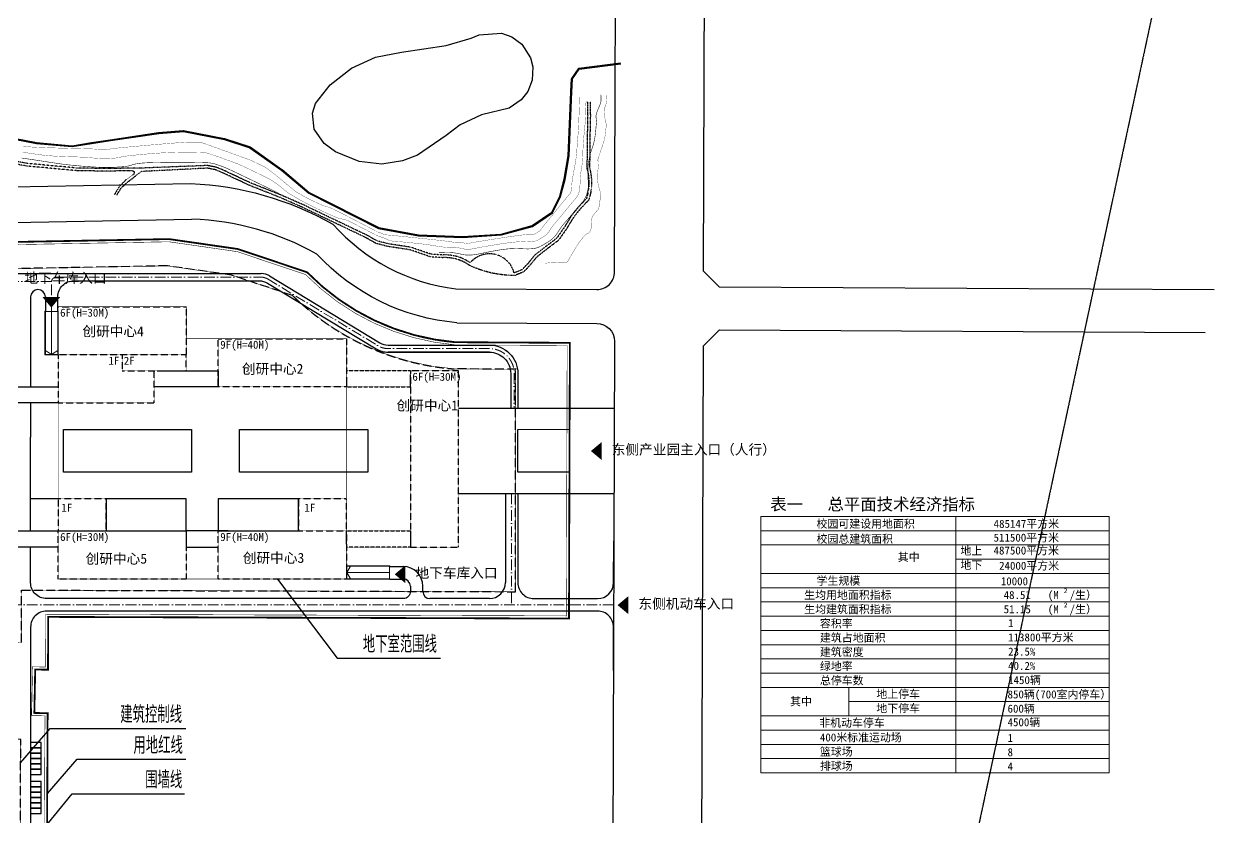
# Model space of a CAD drawing. Extents: x 11113384 to 13069430, y 3172370 to 5201108.
# Drawn here: x 12400344 to 13069430, y 4367727 to 4813356 of the extents above; entities that cross this region are included whole.
import ezdxf

# ---------------------------------------------------------------- set-up
doc = ezdxf.new("R2010")
doc.units = 0
for name, pattern in [('ACAD_ISO05W100', [34, 24, -3, 0.5, -3, 0.5, -3]), ('ACAD_ISO10W100', [18.5, 12, -3, 0.5, -3]), ('C2', [13.5, 10, -1.5, 0.5, -1.5]), ('CENTER2', [28.575, 19.05, -3.175, 3.175, -3.175]), ('DASH', [0.35, 0.25, -0.1]), ('DASHED', [19.05, 12.7, -6.35]), ('X6', [2, 1, -1])]:
    doc.linetypes.add(name, pattern=pattern)
doc.layers.get('0').update_dxf_attribs({"linetype": 'CONTINUOUS'})
for name, color, linetype, lineweight in [('-道路中心线', 1, 'ACAD_ISO10W100', 13), ('00用地红线', 1, 'CONTINUOUS', 13), ('_A11-总平面-平台', 30, 'CONTINUOUS', 13), ('_A11-总平面-建筑', 2, 'CONTINUOUS', 13), ('文字', 130, 'CONTINUOUS', 13)]:
    doc.layers.add(name, color=color, linetype=linetype, lineweight=lineweight)
for name, color, linetype in [('1道路红线', 1, 'CONTINUOUS'), ('_A01-文字', 7, 'CONTINUOUS'), ('_A01-符号', 133, 'CONTINUOUS'), ('_A11-总平面-停车位', 8, 'CONTINUOUS'), ('_A11-总平面-建筑轮廓', 2, 'DASHED'), ('_A11-总平面-绿地', 3, 'CONTINUOUS'), ('_A11-总平面-道路', 4, 'CONTINUOUS'), ('DGX', 2, 'CONTINUOUS'), ('DLSS', 4, 'CONTINUOUS'), ('DMTZ', 3, 'CONTINUOUS'), ('SXSS', 5, 'CONTINUOUS'), ('二层平台', 145, 'CONTINUOUS')]:
    doc.layers.add(name, color=color, linetype=linetype)
doc.styles.add('_TCH_DIM', font='SIMPLEX', dxfattribs={"bigfont": 'GBCBIG'})
doc.styles.add('_黑体', font='simhei.ttf')
doc.styles.add('HZJ', font='simhei.ttf', dxfattribs={"width": 0.7})
doc.linetypes.add('10422', pattern='A,2,[150,AAA.SHX,S=1,R=0,X=0,Y=1],2,[177,AAA.SHX,S=1,R=0,X=0,Y=0.8],1e-09', length=4)

# ---------------------------------------------------------------- blocks, each defined once
blk = doc.blocks.new('停车入口')
at = {"layer": '_A11-总平面-平台'}
for points in [[(123978.24, 120016.66), (123978.44, 120016.66), (123978.44, 119992.26), (123971.04, 119992.26), (123971.04, 120016.66), (123971.24, 120016.66)], [(123978.24, 120016.66), (123978.24, 119992.46), (123971.24, 119992.46), (123971.24, 120016.66)], [(123971.24, 120016.46), (123978.24, 120016.46)], [(123974.74, 120016.46), (123974.74, 119992.46)], [(123978.24, 119994.58), (123974.74, 119992.46), (123971.24, 119994.58)]]:
    blk.add_lwpolyline(points, dxfattribs=at)

msp = doc.modelspace()

# ---------------------------------------------------------------- linework, layer by layer
at = {"layer": '-道路中心线', "ltscale": 500}
for p, q in [((12418455, 4671035), (12533777, 4671035)), ((12415955, 4668535), (12188120, 4668535)), ((12415955, 4651673), (12415955, 4668535)), ((12674530, 4549472), (12674530, 4487005)), ((12731846, 4487005), (12185649, 4487005))]:
    msp.add_line(p, q, dxfattribs=at)
at = {"layer": '-道路中心线', "color": 12, "ltscale": 500, "flags": 128}
for points in [[(12415833, 4659897, 10000, 0, 0), (12415833, 4653897, 0, 0, 0)], [(12725096, 4573383, 10000, 0, 0), (12719096, 4573383, 0, 0, 0)], [(12614805, 4504143, 10000, 0, 0), (12608805, 4504143, 0, 0, 0)], [(12740088, 4486826, 10000, 0, 0), (12734088, 4486826, 0, 0, 0)]]:
    msp.add_lwpolyline(points, format="xyseb", dxfattribs=at)
at = {"layer": '-道路中心线', "ltscale": 500, "flags": 128}
msp.add_lwpolyline([(12537398, 4670026), (12599448, 4632519, 0.1367688), (12605138, 4630932), (12662030, 4630932, -0.4142136), (12676030, 4616932), (12676030, 4597472)], format="xyb", dxfattribs=at)
at = {"layer": '-道路中心线', "ltscale": 500}
for centre, radius, start, end in [((12418455, 4668535), 2500, 90, 180), ((12533777, 4664035), 7000, 58.848181, 90)]:
    msp.add_arc(centre, radius, start, end, dxfattribs=at)
at = {"linetype": 'CENTER2', "ltscale": 5}
msp.add_lwpolyline([(11591258, 5201108), (13049603, 4888710), (12797457, 3711631), (11339112, 4024029)], close=True, dxfattribs=at)
at = {"layer": '00用地红线', "color": 12, "linetype": 'ACAD_ISO05W100', "lineweight": -3, "ltscale": 500, "const_width": 1000}
msp.add_lwpolyline([(12413741, 4426120), (12406266, 4426274), (12406767, 4450686), (12413944, 4450539), (12414040, 4480219), (12706768, 4479279), (12707265, 4634166), (12642874, 4634517, -0.1802801), (12559564, 4673822), (12520611, 4686864), (12481995, 4692439), (11763057, 4679035), (11762356, 4074946), (12412063, 4071035)], format="xyb", close=True, dxfattribs=at)
at = {"layer": '00用地红线', "color": 1, "linetype": 'ACAD_ISO05W100', "lineweight": -3, "ltscale": 500}
msp.add_lwpolyline([(12413741, 4426120), (12406266, 4426274), (12406767, 4450686), (12413944, 4450539), (12414040, 4480219), (12706768, 4479279), (12707265, 4634166), (12642874, 4634517, -0.1802801), (12559564, 4673822), (12520611, 4686864), (12481995, 4692439), (11763057, 4679035), (11762356, 4074946), (12412063, 4071035)], format="xyb", close=True, dxfattribs=at)
at = {"layer": '00用地红线', "color": 6, "linetype": 'C2', "lineweight": -3, "ltscale": 500, "const_width": 300}
msp.add_lwpolyline([(12412235, 4424651), (12404735, 4424805), (12405298, 4452217), (12412449, 4452070), (12412544, 4481723), (12705273, 4480784), (12705761, 4632674), (12642807, 4633018, -0.179691), (12558745, 4672514), (12520263, 4685399), (12481901, 4690937), (11764556, 4677563), (11763858, 4076437), (12410570, 4072544)], format="xyb", close=True, dxfattribs=at)
at = {"layer": '00用地红线', "color": 12, "linetype": 'C2', "lineweight": -3, "ltscale": 500, "const_width": 300}
msp.add_lwpolyline([(12677180, 4619329), (12642180, 4619520, -0.1748149), (12551422, 4660717), (12517092, 4672211), (12481019, 4677418), (11778002, 4664312), (11777335, 4089856), (12397096, 4086125), (12398634, 4411427), (12390923, 4411585), (12392040, 4465991), (12398955, 4465849), (12399050, 4495267), (12676779, 4494375), (12676779, 4619331)], format="xyb", dxfattribs=at)
at = {"layer": '00用地红线', "color": 1, "linetype": 'DASH', "lineweight": -3, "ltscale": 20000}
msp.add_lwpolyline([(12677180, 4619329), (12642180, 4619520, -0.1748149), (12551422, 4660717), (12517092, 4672211), (12481019, 4677418), (11778002, 4664312), (11777335, 4089856), (12397096, 4086125), (12398634, 4411427), (12390923, 4411585), (12392040, 4465991), (12398955, 4465849), (12399050, 4495267), (12676779, 4494375), (12676779, 4619331)], format="xyb", dxfattribs=at)
at = {"layer": '00用地红线', "color": 6, "linetype": 'DASHED', "lineweight": -3, "ltscale": 500, "const_width": 300}
msp.add_lwpolyline([(12419649, 4654474), (12419649, 4501474), (12581649, 4501474), (12581649, 4636472), (12491649, 4636472), (12491649, 4654474), (12419649, 4654474)], dxfattribs=at)
at = {"layer": '1道路红线'}
for points in [[(13069430, 4664020), (12791419, 4665417), (12782448, 4674462), (12783313, 4943953)], [(11750609, 4689805), (12494873, 4703681)], [(12791686, 4057750), (12789470, 4057764), (12780499, 4066818), (12782313, 4632462), (12791342, 4641417)], [(12791342, 4641417), (13064294, 4640046)], [(12791342, 4641417), (13064294, 4640046)]]:
    msp.add_lwpolyline(points, dxfattribs=at)
for points in [[(11752097, 4709836), (12494127, 4723669, -0.118394), (12574100, 4700800, 0.1830605), (12643234, 4664474), (12722396, 4664076, 0.4147455), (12732446, 4674044), (12733262, 4928183), (12724297, 4936835), (12266630, 4919115)], [(12643798, 4645478, -0.1877427), (12565035, 4684038, 0.1193271), (12494873, 4703681)], [(12643798, 4645478), (12722372, 4645084, -0.4136818), (12732321, 4635052), (12730502, 4068147, -0.4150369), (12720442, 4058179), (12478794, 4059634)]]:
    msp.add_lwpolyline(points, format="xyb", dxfattribs=at)
at = {"layer": '_A01-符号'}
for p, q in [((12542852, 4501361), (12576458, 4457101)), ((12576458, 4457101), (12634524, 4457101)), ((12398568, 4398294), (12415215, 4417621)), ((12415215, 4417621), (12491398, 4417621)), ((12413680, 4380972), (12430327, 4400299)), ((12430327, 4400299), (12491343, 4400299)), ((12411784, 4361599), (12427538, 4380926)), ((12427538, 4380926), (12490636, 4380926))]:
    msp.add_line(p, q, dxfattribs=at)
at = {"layer": '_A01-符号', "const_width": 400}
for points in [[(12542731, 4501520, 1), (12542973, 4501202, 1)], [(12413550, 4380821, 1), (12413811, 4381124, 1)]]:
    msp.add_lwpolyline(points, format="xyb", close=True, dxfattribs=at)
at = {"layer": '_A11-总平面-停车位', "ltscale": 5}
for points in [[(12404184, 4406727), (12410184, 4406727), (12410184, 4409727), (12404184, 4409727)], [(12404184, 4403727), (12410184, 4403727), (12410184, 4406727), (12404184, 4406727)], [(12404184, 4400727), (12410184, 4400727), (12410184, 4403727), (12404184, 4403727)], [(12404184, 4397727), (12410184, 4397727), (12410184, 4400727), (12404184, 4400727)], [(12404184, 4394727), (12410184, 4394727), (12410184, 4397727), (12404184, 4397727)], [(12404184, 4391727), (12410184, 4391727), (12410184, 4394727), (12404184, 4394727)], [(12404184, 4384727), (12410184, 4384727), (12410184, 4387727), (12404184, 4387727)], [(12404184, 4381727), (12410184, 4381727), (12410184, 4384727), (12404184, 4384727)], [(12404184, 4378727), (12410184, 4378727), (12410184, 4381727), (12404184, 4381727)], [(12404184, 4375727), (12410184, 4375727), (12410184, 4378727), (12404184, 4378727)], [(12404184, 4372727), (12410184, 4372727), (12410184, 4375727), (12404184, 4375727)], [(12404184, 4369727), (12410184, 4369727), (12410184, 4372727), (12404184, 4372727)]]:
    msp.add_lwpolyline(points, close=True, dxfattribs=at)
at = {"layer": '_A11-总平面-建筑轮廓', "ltscale": 5}
for points in [[(12419649, 4654474), (12491649, 4654474), (12491649, 4627472), (12419649, 4627472)], [(12509649, 4636472), (12581649, 4636472), (12581649, 4609470), (12509649, 4609470)], [(12491649, 4501474), (12419649, 4501474), (12419649, 4528476), (12491649, 4528476)], [(12509649, 4528476), (12581649, 4528476), (12581649, 4501474), (12509649, 4501474)]]:
    msp.add_lwpolyline(points, close=True, dxfattribs=at)
at = {"layer": '_A11-总平面-建筑轮廓', "ltscale": 5, "flags": 128}
msp.add_lwpolyline([(12473649, 4627472), (12419649, 4627472), (12419649, 4600472), (12473649, 4600472), (12473649, 4618472)], dxfattribs=at)
for points in [[(12491649, 4627472), (12455649, 4627472), (12455649, 4618472), (12491649, 4618472)], [(12446649, 4546476), (12419649, 4546476), (12419649, 4528476), (12446649, 4528476)], [(12581649, 4546476), (12554649, 4546476), (12554649, 4528476), (12581649, 4528476)]]:
    msp.add_lwpolyline(points, close=True, dxfattribs=at)
at = {"layer": '_A11-总平面-建筑轮廓', "linetype": 'DASH', "ltscale": 5}
for points in [[(12581649, 4609470), (12617636, 4609470), (12617636, 4618470), (12581649, 4618470)], [(12581649, 4528476), (12617636, 4528476), (12617636, 4519476), (12581649, 4519476)]]:
    msp.add_lwpolyline(points, close=True, dxfattribs=at)
at = {"layer": '_A11-总平面-建筑轮廓', "ltscale": 5}
msp.add_lwpolyline([(12644636, 4618470), (12617636, 4618470), (12617636, 4519476), (12644636, 4519476), (12644636, 4618470)], dxfattribs=at)
at = {"layer": '_A11-总平面-绿地', "ltscale": 5, "flags": 128}
for points in [[(12644636, 4597472), (12732076, 4597472)], [(12422649, 4573474), (12422649, 4585474), (12494649, 4585474), (12494649, 4561474), (12422649, 4561474), (12422649, 4573474)], [(12521649, 4573472), (12521649, 4585472), (12593649, 4585472), (12593649, 4561472), (12521649, 4561472), (12521649, 4573472)], [(12678030, 4573472), (12678030, 4585472), (12707071, 4585587), (12707071, 4561587), (12678030, 4561472), (12678030, 4573472)], [(12419649, 4546476), (12404184, 4546476)], [(12644636, 4549472), (12732076, 4549472)]]:
    msp.add_lwpolyline(points, dxfattribs=at)
for points in [[(12491649, 4546476), (12446649, 4546476), (12446649, 4528476), (12491649, 4528476)], [(12554649, 4546476), (12509649, 4546476), (12509649, 4528476), (12554649, 4528476)]]:
    msp.add_lwpolyline(points, close=True, dxfattribs=at)
at = {"layer": '_A11-总平面-道路', "linetype": 'ByBlock', "ltscale": 5}
for p, q in [((12190696, 4673035), (12533777, 4673035)), ((12412456, 4659982), (12412456, 4651875)), ((12606051, 4508481), (12613636, 4508481)), ((12606051, 4501481), (12613636, 4501481))]:
    msp.add_line(p, q, dxfattribs=at)
at = {"layer": '_A11-总平面-道路', "ltscale": 5}
for p, q in [((12404184, 4660035), (12404184, 4609474)), ((12662030, 4628932), (12605138, 4628932)), ((12404184, 4600474), (12404184, 4581267)), ((12671030, 4549472), (12671030, 4499505)), ((12624636, 4494505), (12624636, 4497481)), ((12662030, 4490505), (12628636, 4490505))]:
    msp.add_line(p, q, dxfattribs=at)
at = {"layer": '_A11-总平面-道路', "ltscale": 5, "flags": 128}
for points in [[(12538433, 4671737), (12600483, 4634230, 0.1367688), (12605138, 4632932), (12662030, 4632932, -0.4142136), (12678030, 4616932), (12678030, 4597472)], [(12419456, 4651874), (12419456, 4660035, -0.4142136), (12428456, 4669035), (12532662, 4669035, -0.1367688), (12537318, 4667737), (12598413, 4630807, 0.1367688), (12605138, 4628932), (12662030, 4628932, -0.4142136), (12674030, 4616932), (12674030, 4597472)], [(12678030, 4549472), (12678030, 4499505, 0.4142136), (12687030, 4490505), (12722886, 4490505, 0.4132742), (12731886, 4499476), (12731962, 4523007)], [(12617636, 4497481), (12617636, 4494505, -0.4142136), (12613636, 4490505), (12413184, 4490505, -0.4142136), (12404184, 4499505), (12404184, 4519476)], [(12731728, 4450026), (12731806, 4474476, 0.4151536), (12722806, 4483505), (12413184, 4483505, 0.4142136), (12404184, 4474505), (12404184, 4104766, -0.4142136), (12380184, 4080766), (12025790, 4080766)]]:
    msp.add_lwpolyline(points, format="xyb", dxfattribs=at)
msp.add_lwpolyline([(12404184, 4528476), (12404184, 4581267)], dxfattribs=at)
at = {"layer": '_A11-总平面-道路', "linetype": 'ByBlock', "ltscale": 5}
for centre, radius, start, end in [((12533777, 4664035), 9000, 58.848181, 90), ((12408320, 4659982), 4136, 0, 180), ((12613636, 4497481), 11000, 0, 90), ((12613636, 4497481), 4000, 0, 90)]:
    msp.add_arc(centre, radius, start, end, dxfattribs=at)
at = {"layer": '_A11-总平面-道路', "ltscale": 5}
for centre, radius, start, end in [((12662030, 4499505), 9000, 270, 0), ((12628636, 4494505), 4000, 180, 270)]:
    msp.add_arc(centre, radius, start, end, dxfattribs=at)
at = {"layer": 'DGX', "linetype": 'Continuous', "const_width": 150}
for points in [[(12399891, 4744599), (12401109, 4744446), (12402767, 4744297), (12404866, 4744155), (12407406, 4744017), (12410387, 4743885), (12413809, 4743758), (12417672, 4743636), (12421976, 4743520), (12426218, 4743412), (12429895, 4743317), (12433009, 4743235), (12435559, 4743165), (12437544, 4743109), (12438965, 4743064), (12439822, 4743033), (12440115, 4743014), (12440159, 4743000), (12440271, 4742983), (12440449, 4742962), (12440695, 4742939), (12441007, 4742912), (12441387, 4742883), (12441834, 4742850), (12442348, 4742814), (12442891, 4742781), (12443429, 4742755), (12443959, 4742738), (12444482, 4742728), (12444999, 4742725), (12445509, 4742731), (12446013, 4742744), (12446509, 4742765), (12446980, 4742793), (12447408, 4742824), (12447791, 4742859), (12448131, 4742899), (12448427, 4742943), (12448679, 4742992), (12448888, 4743044), (12449053, 4743101), (12449502, 4743184), (12450564, 4743316), (12452240, 4743496), (12454528, 4743725), (12457429, 4744003), (12460944, 4744330), (12465071, 4744705), (12469811, 4745129), (12474613, 4745549), (12478925, 4745912), (12482746, 4746220), (12486078, 4746472), (12488919, 4746667), (12491270, 4746807), (12493131, 4746890), (12494502, 4746917), (12495567, 4746914), (12496511, 4746909), (12497334, 4746900), (12498035, 4746889), (12498615, 4746875), (12499074, 4746859), (12499411, 4746839), (12499627, 4746816), (12499982, 4746718), (12500738, 4746471), (12501894, 4746075), (12503449, 4745531), (12505405, 4744837), (12507761, 4743995), (12510517, 4743004), (12513673, 4741865), (12516827, 4740724), (12519578, 4739728), (12521924, 4738879), (12523867, 4738176), (12525406, 4737619), (12526541, 4737208), (12527273, 4736943), (12527600, 4736823), (12527753, 4736763), (12527960, 4736676), (12528221, 4736561), (12528536, 4736418), (12528905, 4736248), (12529328, 4736050), (12529805, 4735825), (12530336, 4735572), (12530899, 4735303), (12531471, 4735029), (12532051, 4734751), (12532641, 4734467), (12533240, 4734179), (12533847, 4733886), (12534464, 4733589), (12535089, 4733286), (12535803, 4732897), (12536683, 4732340), (12537730, 4731614), (12538945, 4730720), (12540326, 4729658), (12541875, 4728427), (12543590, 4727028), (12545473, 4725461), (12547332, 4723906), (12548976, 4722542), (12550405, 4721371), (12551620, 4720391), (12552620, 4719603), (12553405, 4719007), (12553976, 4718602), (12554332, 4718390), (12554595, 4718263), (12554887, 4718115), (12555208, 4717945), (12555558, 4717754), (12555936, 4717542), (12556343, 4717309), (12556779, 4717055), (12557244, 4716779), (12557768, 4716476), (12558382, 4716136), (12559084, 4715761), (12559875, 4715350), (12560756, 4714904), (12561726, 4714423), (12562784, 4713905), (12563932, 4713352), (12565066, 4712815), (12566083, 4712346), (12566983, 4711945), (12567765, 4711612), (12568430, 4711346), (12568978, 4711148), (12569408, 4711018), (12569721, 4710955), (12570008, 4710906), (12570361, 4710817), (12570778, 4710687), (12571261, 4710516), (12571808, 4710304), (12572421, 4710052), (12573099, 4709759), (12573842, 4709425), (12574731, 4709009), (12575847, 4708469), (12577190, 4707807), (12578760, 4707020), (12580556, 4706110), (12582580, 4705077), (12584830, 4703920), (12587307, 4702639), (12589750, 4701373), (12591897, 4700260), (12593750, 4699300), (12595308, 4698492), (12596570, 4697837), (12597537, 4697334), (12598209, 4696985), (12598586, 4696787), (12598817, 4696670), (12599049, 4696557), (12599284, 4696451), (12599520, 4696350), (12599759, 4696255), (12600000, 4696166), (12600242, 4696082), (12600487, 4696005), (12600731, 4695928), (12600970, 4695846), (12601206, 4695760), (12601437, 4695670), (12601664, 4695575), (12601887, 4695476), (12602105, 4695373), (12602320, 4695265), (12602542, 4695161), (12602785, 4695068), (12603048, 4694988), (12603331, 4694918), (12603634, 4694861), (12603957, 4694814), (12604301, 4694780), (12604665, 4694757), (12605260, 4694716), (12606299, 4694625), (12607781, 4694485), (12609707, 4694295), (12612076, 4694057), (12614888, 4693769), (12618143, 4693432), (12621842, 4693046), (12625559, 4692654), (12628868, 4692299), (12631768, 4691982), (12634260, 4691703), (12636345, 4691461), (12638021, 4691257), (12639289, 4691091), (12640149, 4690962), (12640781, 4690858), (12641365, 4690769), (12641901, 4690693), (12642388, 4690632), (12642827, 4690584), (12643219, 4690549), (12643562, 4690529), (12643856, 4690522), (12644124, 4690522), (12644387, 4690520), (12644645, 4690518), (12644897, 4690515), (12645144, 4690510), (12645386, 4690504), (12645622, 4690498), (12645854, 4690490), (12646089, 4690477), (12646336, 4690455), (12646596, 4690424), (12646869, 4690384), (12647154, 4690335), (12647451, 4690277), (12647761, 4690209), (12648084, 4690133), (12648425, 4690064), (12648794, 4690020), (12649188, 4690001), (12649609, 4690007), (12650056, 4690037), (12650529, 4690092), (12651029, 4690172), (12651555, 4690277), (12652281, 4690421), (12653383, 4690619), (12654860, 4690872), (12656713, 4691179), (12658940, 4691540), (12661543, 4691955), (12664521, 4692425), (12667875, 4692948), (12671230, 4693462), (12674214, 4693903), (12676826, 4694270), (12679067, 4694564), (12680937, 4694784), (12682435, 4694931), (12683561, 4695004), (12684316, 4695004), (12684867, 4694978), (12685381, 4694974), (12685857, 4694992), (12686297, 4695032), (12686700, 4695094), (12687066, 4695178), (12687395, 4695284), (12687687, 4695411), (12687959, 4695552), (12688227, 4695696), (12688493, 4695844), (12688755, 4695996), (12689015, 4696151), (12689271, 4696311), (12689524, 4696474), (12689774, 4696640), (12690017, 4696815), (12690250, 4697003), (12690472, 4697203), (12690683, 4697415), (12690883, 4697641), (12691073, 4697878), (12691253, 4698129), (12691421, 4698392), (12691588, 4698660), (12691762, 4698926), (12691943, 4699189), (12692131, 4699449), (12692326, 4699708), (12692528, 4699963), (12692737, 4700217), (12692953, 4700467), (12693243, 4700805), (12693676, 4701320), (12694249, 4702012), (12694965, 4702881), (12695822, 4703927), (12696820, 4705150), (12697960, 4706549), (12699242, 4708126), (12700522, 4709702), (12701658, 4711100), (12702649, 4712319), (12703496, 4713360), (12704198, 4714223), (12704755, 4714908), (12705168, 4715414), (12705436, 4715741), (12705631, 4715978), (12705825, 4716210), (12706018, 4716437), (12706209, 4716660), (12706398, 4716878), (12706587, 4717091), (12706774, 4717300), (12706959, 4717505), (12707136, 4717710), (12707299, 4717923), (12707446, 4718143), (12707579, 4718370), (12707697, 4718604), (12707800, 4718845), (12707887, 4719093), (12707960, 4719349), (12708023, 4719625), (12708080, 4719936), (12708131, 4720281), (12708176, 4720661), (12708215, 4721076), (12708249, 4721525), (12708276, 4722009), (12708298, 4722528), (12708338, 4723145), (12708418, 4723926), (12708540, 4724871), (12708702, 4725979), (12708906, 4727250), (12709150, 4728685), (12709436, 4730283), (12709762, 4732044), (12710089, 4733819), (12710375, 4735456), (12710620, 4736957), (12710825, 4738321), (12710988, 4739547), (12711111, 4740637), (12711194, 4741589), (12711235, 4742405), (12711261, 4743165), (12711296, 4743950), (12711341, 4744761), (12711394, 4745597), (12711458, 4746460), (12711530, 4747347), (12711612, 4748261), (12711703, 4749200), (12711797, 4750214), (12711888, 4751354), (12711977, 4752618), (12712062, 4754008), (12712145, 4755522), (12712225, 4757162), (12712302, 4758927), (12712376, 4760817), (12712443, 4762676), (12712500, 4764347), (12712548, 4765832), (12712585, 4767129), (12712613, 4768240), (12712631, 4769163), (12712638, 4769899), (12712636, 4770447), (12712634, 4770874), (12712642, 4771243), (12712660, 4771555), (12712689, 4771809), (12712728, 4772006), (12712778, 4772146), (12712838, 4772228), (12712908, 4772253)], [(12693211, 4678804), (12694159, 4678957), (12695101, 4679079), (12696037, 4679171), (12696967, 4679231), (12697890, 4679261), (12698808, 4679259), (12699720, 4679227), (12700625, 4679164), (12701487, 4679096), (12702266, 4679051), (12702963, 4679029), (12703578, 4679029), (12704111, 4679052), (12704561, 4679098), (12704929, 4679166), (12705215, 4679256), (12705453, 4679372), (12705677, 4679515), (12705888, 4679685), (12706085, 4679883), (12706268, 4680107), (12706437, 4680359), (12706593, 4680639), (12706735, 4680946), (12706922, 4681343), (12707211, 4681893), (12707604, 4682598), (12708100, 4683456), (12708699, 4684467), (12709400, 4685632), (12710205, 4686951), (12711113, 4688424), (12712048, 4689890), (12712932, 4691191), (12713767, 4692327), (12714552, 4693298), (12715288, 4694104), (12715973, 4694744), (12716609, 4695219), (12717195, 4695529), (12717719, 4695804), (12718169, 4696176), (12718545, 4696644), (12718846, 4697209), (12719073, 4697870), (12719227, 4698628), (12719306, 4699482), (12719311, 4700432), (12719300, 4701392), (12719333, 4702273), (12719410, 4703075), (12719529, 4703799), (12719693, 4704444), (12719899, 4705010), (12720149, 4705498), (12720442, 4705907), (12720755, 4706273), (12721062, 4706633), (12721363, 4706987), (12721659, 4707334), (12721949, 4707675), (12722234, 4708009), (12722514, 4708337), (12722788, 4708659), (12723039, 4708982), (12723252, 4709317), (12723427, 4709661), (12723562, 4710017), (12723659, 4710383), (12723717, 4710761), (12723736, 4711148), (12723717, 4711547), (12723694, 4711948), (12723703, 4712344), (12723743, 4712736), (12723815, 4713122), (12723919, 4713503), (12724054, 4713880), (12724221, 4714251), (12724419, 4714618), (12724597, 4715035), (12724700, 4715557), (12724729, 4716184), (12724684, 4716916), (12724565, 4717754), (12724372, 4718697), (12724104, 4719746), (12723763, 4720900), (12723420, 4722116), (12723150, 4723351), (12722952, 4724605), (12722826, 4725879), (12722772, 4727172), (12722790, 4728485), (12722881, 4729816), (12723043, 4731167), (12723219, 4732438), (12723348, 4733531), (12723430, 4734446), (12723466, 4735182), (12723455, 4735740), (12723397, 4736120), (12723293, 4736321), (12723143, 4736344), (12723015, 4736378), (12722980, 4736613), (12723036, 4737049), (12723185, 4737685), (12723425, 4738523), (12723758, 4739562), (12724183, 4740801), (12724700, 4742242), (12725232, 4743733), (12725701, 4745125), (12726109, 4746417), (12726455, 4747610), (12726739, 4748703), (12726961, 4749696), (12727121, 4750590), (12727219, 4751385), (12727285, 4752102), (12727349, 4752765), (12727411, 4753373), (12727471, 4753927), (12727528, 4754426), (12727584, 4754871), (12727637, 4755261), (12727689, 4755596), (12727721, 4755943), (12727718, 4756367), (12727678, 4756868), (12727602, 4757445), (12727490, 4758100), (12727342, 4758832), (12727157, 4759641), (12726937, 4760527), (12726728, 4761428), (12726579, 4762280), (12726489, 4763085), (12726459, 4763842), (12726488, 4764551), (12726576, 4765211), (12726724, 4765824), (12726931, 4766389), (12727154, 4766925), (12727350, 4767451), (12727519, 4767967), (12727660, 4768473), (12727775, 4768969), (12727861, 4769455), (12727921, 4769931), (12727953, 4770396), (12727969, 4770852), (12727981, 4771297), (12727988, 4771732), (12727990, 4772156), (12727987, 4772571), (12727979, 4772974), (12727967, 4773368), (12727950, 4773751)], [(12399652, 4741276), (12401081, 4741066), (12402680, 4740825), (12404449, 4740553), (12406389, 4740252), (12408450, 4739950), (12410586, 4739681), (12412795, 4739442), (12415077, 4739235), (12417434, 4739060), (12419864, 4738916), (12422368, 4738803), (12424945, 4738721), (12427398, 4738658), (12429526, 4738599), (12431331, 4738546), (12432812, 4738497), (12433969, 4738452), (12434802, 4738413), (12435311, 4738379), (12435497, 4738349), (12435593, 4738318), (12435836, 4738281), (12436224, 4738237), (12436759, 4738186), (12437439, 4738128), (12438265, 4738064), (12439237, 4737992), (12440356, 4737915), (12441539, 4737842), (12442708, 4737786), (12443863, 4737747), (12445002, 4737726), (12446127, 4737721), (12447237, 4737733), (12448332, 4737762), (12449413, 4737808), (12450438, 4737867), (12451369, 4737935), (12452204, 4738013), (12452943, 4738099), (12453588, 4738195), (12454137, 4738300), (12454591, 4738414), (12454949, 4738538), (12455433, 4738675), (12456264, 4738830), (12457442, 4739004), (12458967, 4739196), (12460839, 4739406), (12463057, 4739634), (12465622, 4739881), (12468534, 4740145), (12471584, 4740402), (12474563, 4740624), (12477470, 4740812), (12480306, 4740965), (12483071, 4741083), (12485765, 4741167), (12488388, 4741217), (12490939, 4741231), (12493319, 4741226), (12495428, 4741214), (12497266, 4741195), (12498833, 4741170), (12500129, 4741139), (12501154, 4741102), (12501908, 4741058), (12502391, 4741007), (12502837, 4740914), (12503480, 4740740), (12504321, 4740485), (12505360, 4740150), (12506597, 4739734), (12508031, 4739238), (12509662, 4738661), (12511491, 4738004), (12513315, 4737344), (12514930, 4736760), (12516337, 4736250), (12517535, 4735816), (12518524, 4735457), (12519305, 4735174), (12519877, 4734966), (12520241, 4734833), (12520556, 4734709), (12520983, 4734528), (12521521, 4734290), (12522171, 4733996), (12522933, 4733645), (12523806, 4733237), (12524791, 4732772), (12525887, 4732250), (12527048, 4731695), (12528228, 4731130), (12529427, 4730555), (12530644, 4729970), (12531879, 4729375), (12533133, 4728771), (12534405, 4728156), (12535696, 4727532), (12536979, 4726888), (12538227, 4726216), (12539440, 4725515), (12540619, 4724786), (12541762, 4724027), (12542871, 4723241), (12543946, 4722425), (12544985, 4721581), (12545952, 4720772), (12546806, 4720063), (12547550, 4719454), (12548181, 4718945), (12548701, 4718535), (12549109, 4718225), (12549406, 4718015), (12549591, 4717904), (12549772, 4717812), (12550056, 4717656), (12550442, 4717437), (12550932, 4717154), (12551524, 4716808), (12552220, 4716398), (12553018, 4715925), (12553919, 4715388), (12554960, 4714784), (12556178, 4714109), (12557574, 4713364), (12559147, 4712548), (12560897, 4711662), (12562824, 4710704), (12564928, 4709676), (12567209, 4708577), (12569463, 4707511), (12571483, 4706579), (12573271, 4705781), (12574825, 4705118), (12576146, 4704590), (12577235, 4704197), (12578090, 4703938), (12578712, 4703814), (12579213, 4703749), (12579704, 4703667), (12580185, 4703567), (12580656, 4703450), (12581116, 4703316), (12581567, 4703165), (12582008, 4702996), (12582439, 4702810), (12582927, 4702582), (12583540, 4702286), (12584277, 4701922), (12585138, 4701490), (12586125, 4700991), (12587235, 4700423), (12588470, 4699788), (12589830, 4699085), (12591192, 4698380), (12592434, 4697735), (12593556, 4697153), (12594557, 4696632), (12595439, 4696173), (12596200, 4695776), (12596841, 4695441), (12597363, 4695167), (12597826, 4694931), (12598293, 4694705), (12598765, 4694491), (12599240, 4694289), (12599720, 4694098), (12600204, 4693918), (12600692, 4693750), (12601184, 4693594), (12601674, 4693439), (12602155, 4693275), (12602628, 4693102), (12603093, 4692921), (12603549, 4692731), (12603997, 4692532), (12604437, 4692324), (12604868, 4692107), (12605315, 4691898), (12605803, 4691712), (12606331, 4691549), (12606900, 4691410), (12607509, 4691294), (12608159, 4691202), (12608850, 4691132), (12609581, 4691086), (12610396, 4691043), (12611340, 4690980), (12612413, 4690898), (12613613, 4690797), (12614942, 4690677), (12616400, 4690539), (12617985, 4690381), (12619699, 4690204), (12621446, 4690016), (12623131, 4689824), (12624754, 4689629), (12626315, 4689430), (12627813, 4689227), (12629250, 4689021), (12630624, 4688812), (12631936, 4688599), (12633170, 4688397), (12634309, 4688222), (12635355, 4688075), (12636307, 4687954), (12637165, 4687860), (12637928, 4687793), (12638598, 4687753), (12639173, 4687740), (12639697, 4687740), (12640210, 4687737), (12640713, 4687732), (12641205, 4687726), (12641688, 4687717), (12642160, 4687706), (12642622, 4687693), (12643073, 4687678), (12643532, 4687653), (12644015, 4687610), (12644522, 4687549), (12645054, 4687471), (12645611, 4687375), (12646192, 4687261), (12646797, 4687129), (12647426, 4686980), (12648094, 4686846), (12648813, 4686760), (12649583, 4686723), (12650404, 4686734), (12651277, 4686793), (12652201, 4686901), (12653177, 4687057), (12654203, 4687261), (12655346, 4687500), (12656669, 4687758), (12658172, 4688037), (12659856, 4688335), (12661720, 4688653), (12663765, 4688992), (12665990, 4689350), (12668396, 4689728), (12670803, 4690088), (12673031, 4690391), (12675081, 4690636), (12676952, 4690824), (12678645, 4690955), (12680160, 4691029), (12681496, 4691045), (12682654, 4691005), (12683688, 4690956), (12684652, 4690949), (12685547, 4690982), (12686373, 4691057), (12687129, 4691173), (12687816, 4691331), (12688433, 4691529), (12688981, 4691769), (12689492, 4692032), (12689996, 4692303), (12690495, 4692581), (12690987, 4692866), (12691474, 4693158), (12691955, 4693457), (12692431, 4693763), (12692900, 4694075), (12693356, 4694404), (12693793, 4694756), (12694209, 4695131), (12694605, 4695530), (12694982, 4695953), (12695338, 4696400), (12695675, 4696870), (12695991, 4697364), (12696304, 4697867), (12696631, 4698366), (12696970, 4698860), (12697323, 4699349), (12697689, 4699834), (12698069, 4700314), (12698461, 4700789), (12698867, 4701260), (12699297, 4701753), (12699764, 4702295), (12700267, 4702887), (12700805, 4703528), (12701380, 4704218), (12701991, 4704958), (12702638, 4705747), (12703321, 4706586), (12704001, 4707423), (12704641, 4708209), (12705239, 4708944), (12705796, 4709628), (12706313, 4710261), (12706788, 4710843), (12707222, 4711373), (12707615, 4711852), (12707986, 4712302), (12708354, 4712742), (12708720, 4713174), (12709083, 4713598), (12709444, 4714012), (12709802, 4714418), (12710157, 4714816), (12710510, 4715204), (12710847, 4715595), (12711156, 4716000), (12711436, 4716418), (12711688, 4716849), (12711912, 4717294), (12712107, 4717752), (12712275, 4718224), (12712413, 4718709), (12712532, 4719234), (12712640, 4719825), (12712737, 4720482), (12712823, 4721204), (12712898, 4721992), (12712961, 4722847), (12713014, 4723767), (12713055, 4724752), (12713099, 4725757), (12713156, 4726735), (12713228, 4727684), (12713314, 4728606), (12713414, 4729501), (12713528, 4730367), (12713657, 4731207), (12713800, 4732018), (12713943, 4732850), (12714073, 4733750), (12714188, 4734719), (12714289, 4735756), (12714376, 4736861), (12714449, 4738035), (12714508, 4739277), (12714553, 4740587), (12714600, 4741955), (12714663, 4743368), (12714743, 4744828), (12714840, 4746334), (12714953, 4747886), (12715084, 4749484), (12715231, 4751128), (12715395, 4752818), (12715558, 4754453), (12715701, 4755929), (12715824, 4757247), (12715929, 4758407), (12716013, 4759410), (12716079, 4760254), (12716125, 4760940), (12716151, 4761469), (12716166, 4761937), (12716177, 4762444), (12716185, 4762989), (12716189, 4763573), (12716189, 4764195), (12716186, 4764855), (12716179, 4765553), (12716169, 4766290), (12716165, 4767002), (12716178, 4767628), (12716207, 4768167), (12716253, 4768620), (12716315, 4768986), (12716395, 4769266), (12716490, 4769459), (12716603, 4769566), (12716717, 4769625), (12716818, 4769676), (12716905, 4769720), (12716980, 4769755), (12717041, 4769782), (12717089, 4769801), (12717124, 4769813), (12717146, 4769816)]]:
    msp.add_lwpolyline(points, dxfattribs=at)
at = {"layer": 'DGX', "color": 3, "linetype": 'Continuous', "const_width": 300}
for points in [[(12633676, 4684971), (12634490, 4684959), (12635269, 4684958), (12636032, 4684954), (12636781, 4684947), (12637513, 4684937), (12638231, 4684923), (12638934, 4684907), (12639621, 4684888), (12640292, 4684865), (12640975, 4684828), (12641694, 4684764), (12642449, 4684674), (12643240, 4684558), (12644068, 4684415), (12644932, 4684245), (12645833, 4684050), (12646769, 4683827), (12647763, 4683628), (12648832, 4683500), (12649978, 4683445), (12651200, 4683461), (12652498, 4683549), (12653873, 4683709), (12655324, 4683941), (12656852, 4684246), (12658410, 4684578), (12659954, 4684897), (12661484, 4685201), (12662999, 4685491), (12664500, 4685767), (12665987, 4686028), (12667459, 4686276), (12668917, 4686508), (12670375, 4686714), (12671848, 4686878), (12673335, 4687001), (12674837, 4687084), (12676354, 4687126), (12677885, 4687126), (12679431, 4687086), (12680992, 4687005), (12682508, 4686934), (12683924, 4686923), (12685237, 4686972), (12686448, 4687082), (12687558, 4687253), (12688566, 4687483), (12689472, 4687774), (12690276, 4688126), (12691024, 4688513), (12691765, 4688910), (12692496, 4689318), (12693219, 4689736), (12693934, 4690164), (12694640, 4690603), (12695337, 4691052), (12696025, 4691511), (12696695, 4691992), (12697335, 4692509), (12697946, 4693060), (12698528, 4693646), (12699080, 4694266), (12699603, 4694921), (12700097, 4695611), (12700562, 4696336), (12701021, 4697074), (12701500, 4697806), (12701998, 4698530), (12702516, 4699248), (12703053, 4699960), (12703609, 4700664), (12704185, 4701361), (12704781, 4702052), (12705351, 4702700), (12705852, 4703270), (12706284, 4703762), (12706646, 4704175), (12706938, 4704510), (12707162, 4704766), (12707315, 4704945), (12707400, 4705045), (12707480, 4705144), (12707623, 4705319), (12707829, 4705570), (12708097, 4705897), (12708428, 4706299), (12708820, 4706778), (12709276, 4707333), (12709793, 4707963), (12710341, 4708626), (12710884, 4709275), (12711423, 4709912), (12711958, 4710536), (12712490, 4711147), (12713017, 4711745), (12713541, 4712331), (12714061, 4712904), (12714558, 4713480), (12715013, 4714076), (12715426, 4714692), (12715798, 4715328), (12716127, 4715984), (12716415, 4716659), (12716662, 4717355), (12716866, 4718070), (12717039, 4718762), (12717189, 4719387), (12717317, 4719945), (12717424, 4720437), (12717508, 4720862), (12717570, 4721221), (12717610, 4721512), (12717627, 4721737), (12717631, 4721989), (12717627, 4722362), (12717617, 4722854), (12717599, 4723467), (12717575, 4724200), (12717543, 4725054), (12717505, 4726028), (12717460, 4727122), (12717423, 4728265), (12717408, 4729386), (12717417, 4730483), (12717448, 4731558), (12717502, 4732610), (12717579, 4733640), (12717679, 4734647), (12717802, 4735631), (12717951, 4736605), (12718129, 4737583), (12718336, 4738566), (12718572, 4739551), (12718836, 4740541), (12719130, 4741535), (12719453, 4742532), (12719805, 4743534), (12720156, 4744557), (12720476, 4745620), (12720765, 4746722), (12721024, 4747865), (12721251, 4749047), (12721447, 4750269), (12721612, 4751531), (12721747, 4752833), (12721859, 4754079), (12721959, 4755176), (12722047, 4756122), (12722123, 4756919), (12722186, 4757565), (12722237, 4758061), (12722275, 4758408), (12722301, 4758604), (12722314, 4758740), (12722312, 4758907), (12722297, 4759104), (12722267, 4759331), (12722223, 4759588), (12722165, 4759876), (12722092, 4760194), (12722006, 4760543), (12721942, 4760939), (12721939, 4761402), (12721997, 4761930), (12722115, 4762524), (12722293, 4763185), (12722532, 4763911), (12722832, 4764703), (12723192, 4765562), (12723558, 4766411), (12723877, 4767179), (12724148, 4767863), (12724372, 4768465), (12724548, 4768984), (12724676, 4769420), (12724757, 4769774), (12724790, 4770045), (12724796, 4770300), (12724798, 4770604), (12724794, 4770959), (12724785, 4771364), (12724771, 4771820), (12724752, 4772325), (12724727, 4772880), (12724697, 4773486)], [(12399192, 4737948), (12400833, 4737722), (12402730, 4737449), (12404883, 4737132), (12407294, 4736768), (12409962, 4736359), (12412886, 4735904), (12415792, 4735455), (12418404, 4735064), (12420723, 4734730), (12422748, 4734454), (12424480, 4734235), (12425918, 4734074), (12427063, 4733970), (12427915, 4733923), (12428578, 4733904), (12429157, 4733882), (12429653, 4733856), (12430065, 4733828), (12430394, 4733796), (12430639, 4733762), (12430800, 4733724), (12430879, 4733684), (12431027, 4733636), (12431401, 4733579), (12431999, 4733511), (12432822, 4733432), (12433870, 4733343), (12435143, 4733244), (12436641, 4733135), (12438364, 4733015), (12440187, 4732903), (12441988, 4732817), (12443767, 4732757), (12445522, 4732724), (12447255, 4732716), (12448965, 4732735), (12450652, 4732779), (12452317, 4732850), (12453897, 4732941), (12455330, 4733047), (12456616, 4733166), (12457755, 4733299), (12458748, 4733447), (12459594, 4733609), (12460293, 4733785), (12460845, 4733975), (12461365, 4734166), (12461965, 4734345), (12462645, 4734511), (12463406, 4734666), (12464248, 4734808), (12465170, 4734939), (12466173, 4735057), (12467257, 4735162), (12468555, 4735256), (12470200, 4735336), (12472194, 4735404), (12474535, 4735458), (12477223, 4735499), (12480260, 4735528), (12483644, 4735543), (12487376, 4735546), (12491071, 4735537), (12494345, 4735518), (12497199, 4735490), (12499632, 4735451), (12501644, 4735403), (12503235, 4735345), (12504405, 4735277), (12505154, 4735199), (12505691, 4735109), (12506222, 4735008), (12506749, 4734895), (12507271, 4734769), (12507788, 4734631), (12508300, 4734481), (12508807, 4734318), (12509310, 4734143), (12509803, 4733965), (12510283, 4733791), (12510749, 4733621), (12511202, 4733456), (12511642, 4733296), (12512068, 4733140), (12512481, 4732989), (12512881, 4732842), (12513359, 4732654), (12514006, 4732380), (12514821, 4732020), (12515806, 4731574), (12516961, 4731042), (12518284, 4730423), (12519776, 4729719), (12521438, 4728928), (12523198, 4728086), (12524986, 4727230), (12526802, 4726359), (12528646, 4725473), (12530518, 4724571), (12532419, 4723655), (12534347, 4722724), (12536303, 4721778), (12538155, 4720880), (12539771, 4720093), (12541150, 4719417), (12542292, 4718851), (12543198, 4718397), (12543868, 4718054)]]:
    msp.add_lwpolyline(points, dxfattribs=at)
at = {"layer": 'DLSS', "linetype": 'X6', "flags": 128}
for points in [[(12717218, 4769805), (12717280, 4761664), (12716940, 4746343), (12716881, 4731998, -0.1457767), (12716520, 4715024, 0.0462512), (12707710, 4704928), (12704284, 4699272), (12699830, 4692841), (12694091, 4688530), (12687522, 4683407), (12683807, 4678838), (12680406, 4675268), (12675931, 4673411)], [(12718718, 4769817), (12718780, 4761653), (12718440, 4746323), (12718382, 4732195, -0.147255), (12717827, 4714196, 0.0473628), (12708961, 4704099), (12705543, 4698456), (12700925, 4691788), (12695002, 4687339), (12688578, 4682329), (12684934, 4677846), (12681274, 4674004), (12676506, 4672026)], [(12675931, 4673411, 0.6134065), (12651244, 4679078, 0.1722627), (12635707, 4683493), (12629242, 4683932), (12617921, 4687845), (12605163, 4689775), (12598818, 4691431), (12592901, 4694760), (12557035, 4711891), (12544457, 4717378), (12527686, 4724010), (12511846, 4731428), (12508546, 4732792), (12503619, 4733761), (12466525, 4732307), (12466525, 4732307), (12445753, 4732083), (12429914, 4732367), (12402553, 4734899), (12392510, 4736704), (12383159, 4738514), (12368200, 4739866)], [(12676506, 4672026, -0.1125009), (12650941, 4677613, 0.1709686), (12635706, 4681990), (12628941, 4682449), (12617560, 4686383), (12604860, 4688304), (12598251, 4690029), (12592209, 4693428), (12556411, 4710526), (12543881, 4715993), (12527092, 4722632), (12511241, 4730055), (12508110, 4731349), (12503503, 4732255), (12466541, 4730408)]]:
    msp.add_lwpolyline(points, format="xyb", dxfattribs=at)
for points in [[(12461463, 4730839), (12461463, 4730839), (12445681, 4730584), (12429831, 4730868), (12402351, 4733412), (12392235, 4735229), (12382948, 4737027), (12368215, 4738359)], [(12461463, 4730839), (12462311, 4730451), (12462290, 4729092), (12457347, 4725308), (12453980, 4721957), (12451265, 4717379), (12451265, 4717379)], [(12452594, 4717167), (12452594, 4717167), (12455090, 4721150), (12458388, 4724201), (12463682, 4728321), (12466541, 4730408)]]:
    msp.add_lwpolyline(points, dxfattribs=at)
at = {"layer": 'DMTZ', "linetype": '10422', "flags": 128}
msp.add_lwpolyline([(12564269, 4768533), (12572480, 4779085), (12584446, 4788457), (12598098, 4794622), (12612625, 4797374), (12637697, 4801235), (12651746, 4805387), (12656359, 4807087), (12668850, 4808129), (12674725, 4806022), (12680291, 4801853), (12685111, 4794278), (12686374, 4789239), (12686071, 4781784), (12683596, 4775330), (12679982, 4770638), (12673084, 4766000), (12657549, 4762212), (12645661, 4756680), (12637789, 4750720), (12621643, 4739630), (12613108, 4736335), (12601652, 4734594), (12588927, 4735938), (12575451, 4741526), (12569158, 4746095), (12563606, 4754203), (12562687, 4763087)], close=True, dxfattribs=at)
at = {"layer": 'DMTZ', "linetype": '10422'}
msp.add_lwpolyline([(12382122, 4751032), (12407490, 4746128), (12427482, 4744382), (12438385, 4746123), (12448981, 4747727), (12476148, 4751783), (12476148, 4751783), (12490032, 4752956), (12513075, 4748464), (12527335, 4743780), (12545146, 4731172), (12560515, 4718210), (12599797, 4698392), (12622221, 4694243), (12646838, 4693317), (12668819, 4694744), (12686211, 4699563), (12697485, 4707260), (12702045, 4716309), (12704546, 4725955), (12706873, 4739243), (12708296, 4775219), (12708767, 4782384), (12712455, 4787866), (12735862, 4790961)], dxfattribs=at)
at = {"layer": 'SXSS', "linetype": 'Continuous'}
msp.add_lwpolyline([(12382216, 4751523), (12407559, 4746624), (12427464, 4744885), (12438306, 4746617, -0.0020266), (12438310, 4746617), (12448906, 4748221, -0.0005103), (12448907, 4748222), (12476074, 4752278, -0.0159922), (12476105, 4752281), (12489990, 4753454, -0.0693017), (12490127, 4753446), (12513171, 4748954, -0.0312185), (12513231, 4748939), (12527491, 4744255, -0.0747964), (12527624, 4744188), (12545435, 4731580, -0.0211663), (12545469, 4731554), (12560793, 4718630), (12599959, 4698870), (12622276, 4694741), (12646832, 4693818), (12668735, 4695239), (12685998, 4700023), (12697096, 4707600), (12701575, 4716486), (12704057, 4726061), (12706374, 4739296), (12707796, 4775239, -0.0065392), (12707797, 4775252), (12708268, 4782416, -0.1323709), (12708352, 4782663), (12712040, 4788145, -0.2150266), (12712389, 4788362), (12735796, 4791457)], format="xyb", dxfattribs=at)
at = {"layer": '二层平台'}
for p, q in [((12475286, 4618470), (12509649, 4618470)), ((12509649, 4618470), (12509649, 4609470)), ((12386648, 4609474), (12419649, 4609474)), ((12509649, 4609470), (12473649, 4609470)), ((12419649, 4600474), (12386648, 4600474)), ((12386648, 4528476), (12419649, 4528476)), ((12515209, 4528476), (12491650, 4528476)), ((12491650, 4528476), (12491650, 4519476)), ((12419649, 4519476), (12386648, 4519476)), ((12491650, 4519476), (12509649, 4519476))]:
    msp.add_line(p, q, dxfattribs=at)
at = {"layer": '文字'}
for p, q in [((12814536, 4536612, 764592), (12814536, 4392612, 764592)), ((12814536, 4536612, 764592), (13010420, 4536612, 764592)), ((12924138, 4536612, 764592), (12924138, 4392612, 764592)), ((13010420, 4536612, 764592), (13010420, 4392612, 764592)), ((12814536, 4528612, 764592), (13010420, 4528612, 764592)), ((12814536, 4520612, 764592), (13010420, 4520612, 764592)), ((12924138, 4512612, 764592), (13010420, 4512612, 764592)), ((12814536, 4504612, 764592), (13010420, 4504612, 764592)), ((12814536, 4496612, 764592), (13010420, 4496612, 764592)), ((12814536, 4488612, 764592), (13010420, 4488612, 764592)), ((12814536, 4480612, 764592), (13010420, 4480612, 764592)), ((12814536, 4472612, 764592), (13010420, 4472612, 764592)), ((12814536, 4464612, 764592), (13010420, 4464612, 764592)), ((12814536, 4456612, 764592), (13010420, 4456612, 764592)), ((12814536, 4448612, 764592), (13010420, 4448612, 764592)), ((12814536, 4440612, 764592), (13010420, 4440612, 764592)), ((12864138, 4440612, 764592), (12864138, 4424612, 764592)), ((12864138, 4432612, 764592), (13010420, 4432612, 764592)), ((12814536, 4424612, 764592), (13010420, 4424612, 764592)), ((12814536, 4416612, 764592), (13010420, 4416612, 764592)), ((12814536, 4416612, 764592), (13010420, 4416612, 764592)), ((12814536, 4408612, 764592), (13010420, 4408612, 764592)), ((12814536, 4400612, 764592), (13010420, 4400612, 764592)), ((12814536, 4392612, 764592), (13010420, 4392612, 764592)), ((12814536, 4392612, 764592), (13010420, 4392612, 764592)), ((12814536, 4392612, 764592), (13010420, 4392612, 764592))]:
    msp.add_line(p, q, dxfattribs=at)

# ---------------------------------------------------------------- block references
at = {"layer": '_A11-总平面-建筑', "yscale": 1000, "zscale": 1000}
for p, xscale, rotation in [((-111591510, -115330971), 1000, 359.984375117421), ((-107376794, -119502285), -1000, 270.015624882579)]:
    msp.add_blockref('停车入口', p, dxfattribs=dict(at, xscale=xscale, rotation=rotation))

# ---------------------------------------------------------------- texts
at = {"layer": '_A01-文字'}
for s, height, style, p in [('地下车库入口', 5632.9, '_黑体', (12400750, 4667788)), ('6F(H=30M)', 4506.3, '_黑体', (12420762, 4648862)), ('创研中心4', 5632.9, '_黑体', (12433274, 4637867)), ('9F(H=40M)', 4506.3, '_黑体', (12510762, 4630860)), ('1F', 4506.3, '_黑体', (12447922, 4621862)), ('2F', 4506.3, '_黑体', (12456526, 4621862)), ('创研中心2', 5632.9, '_黑体', (12522920, 4616756)), ('6F(H=30M)', 4506.3, '_黑体', (12618748, 4612858)), ('创研中心1', 5632.9, '_黑体', (12609845, 4596197)), ('东侧产业园主入口（人行）', 5632.91, '_黑体', (12730822, 4571432)), ('1F', 4506.3, '_黑体', (12421407, 4539331)), ('1F', 4506.3, '_黑体', (12558044, 4539331)), ('6F(H=30M)', 4506.3, '_黑体', (12420762, 4522864)), ('9F(H=40M)', 4506.3, '_黑体', (12510762, 4522864)), ('创研中心5', 5632.9, '_黑体', (12435092, 4510130)), ('创研中心3', 5632.9, '_黑体', (12523446, 4510582)), ('地下车库入口', 5632.9, '_黑体', (12620530, 4502129)), ('东侧机动车入口', 5632.9, '_黑体', (12745814, 4484843)), ('地下室范围线', 9645.4, '_TCH_DIM', (12590886, 4460101)), ('建筑控制线', 9645.4, '_TCH_DIM', (12454568, 4420621)), ('用地红线', 9645.4, '_TCH_DIM', (12461960, 4403299)), ('围墙线', 9645.4, '_TCH_DIM', (12468594, 4383926))]:
    msp.add_text(s, height=height, dxfattribs=dict(at, style=style)).set_placement(p)
at = {"layer": '文字', "color": 0, "style": 'HZJ', "text_generation_flag": 6}
for s, height, p in [('表一   总平面技术经济指标', 6750, (12819913, 4540139, 764592)), ('校园可建设用地面积', 4500, (12845918, 4530262, 764592)), ('485147平方米', 4500, (12945468, 4530262, 764592)), ('校园总建筑面积', 4500, (12845918, 4521781, 764592)), ('511500平方米', 4500, (12945422, 4522494, 764592)), ('其中', 4500, (12891604, 4511550, 764592)), ('地上', 4500, (12926823, 4515097, 764592)), ('487500平方米', 4500, (12945422, 4515286, 764592)), ('地下', 4500, (12926823, 4507097, 764592)), ('24000平方米', 4500, (12948531, 4506714, 764592)), ('学生规模', 4500, (12845918, 4498262, 764592)), ('10000', 4500, (12949487, 4497984, 764592)), ('2', 2700, (12984864, 4493627, 764592)), ('生均用地面积指标', 4500, (12838973, 4490262, 764592)), ('48.51', 4500, (12951094, 4490262, 764592)), ('(M  /生）', 4500, (12975908, 4490262, 764592)), ('生均建筑面积指标', 4500, (12838973, 4482262, 764592)), ('51.15', 4500, (12951094, 4482262, 764592)), ('(M  /生）', 4500, (12975908, 4482262, 764592)), ('2', 2700, (12984864, 4485627, 764592)), ('容积率', 4500, (12847813, 4474262, 764592)), ('1', 4500, (12953602, 4474480, 764592)), ('建筑占地面积', 4500, (12847813, 4466262, 764592)), ('113800平方米', 4500, (12953602, 4466480, 764592)), ('建筑密度', 4500, (12847813, 4458262, 764592)), ('23.5%%%', 4500, (12953602, 4458480, 764592)), ('绿地率', 4500, (12847813, 4450262, 764592)), ('40.2%%% ', 4500, (12953602, 4450480, 764592)), ('总停车数', 4500, (12847813, 4442262, 764592)), ('1450辆', 4500, (12953602, 4442480, 764592)), ('地上停车', 4500, (12879527, 4434629, 764592)), ('850辆(700室内停车）', 4500, (12953283, 4434444, 764592)), ('其中', 4500, (12831091, 4430452, 764592)), ('地下停车', 4500, (12879527, 4426629, 764592)), ('600辆', 4500, (12953283, 4426444, 764592)), ('非机动车停车', 4500, (12847439, 4418487, 764592)), ('4500辆', 4500, (12953283, 4418803, 764592)), ('400米标准运动场', 4500, (12847813, 4410262, 764592)), ('1', 4500, (12953283, 4409984, 764592)), ('篮球场', 4500, (12847813, 4402262, 764592)), ('8', 4500, (12953283, 4401984, 764592)), ('排球场', 4500, (12847813, 4394262, 764592)), ('4', 4500, (12953283, 4393984, 764592))]:
    msp.add_text(s, height=height, rotation=180, dxfattribs=at).set_placement(p)

doc.saveas('drawing.dxf')
